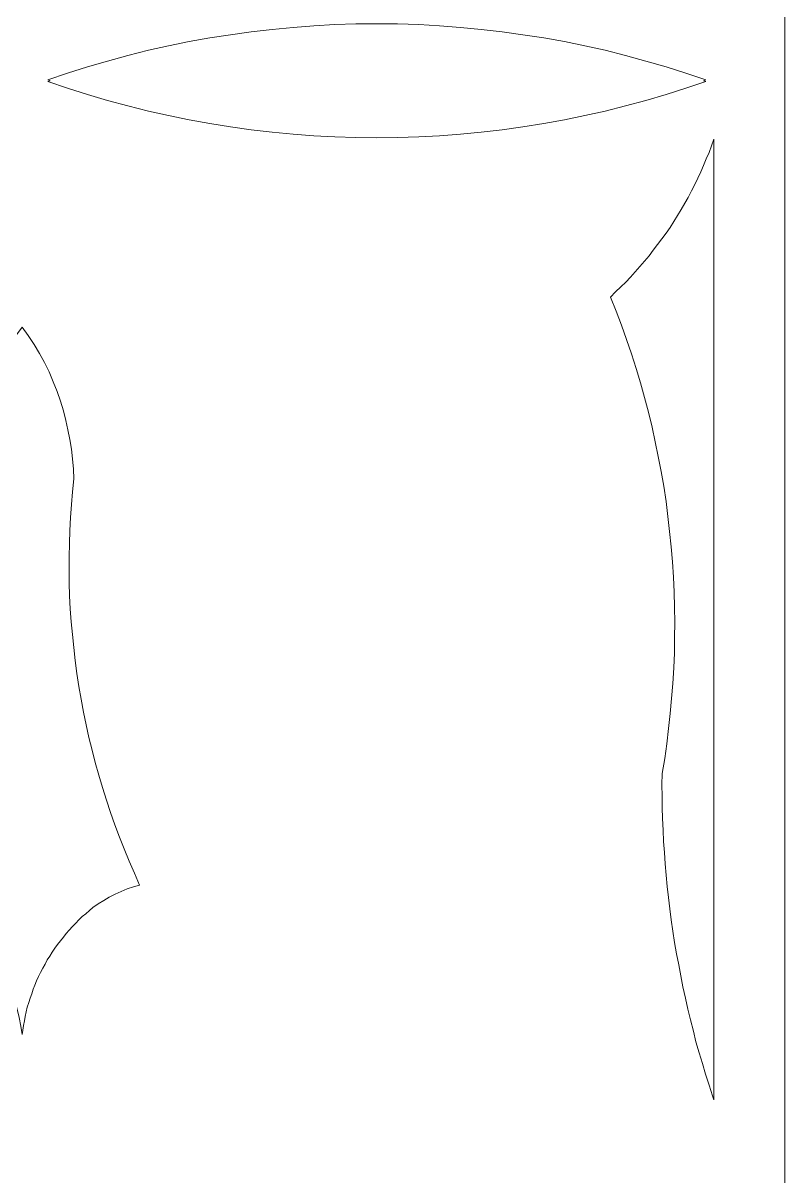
# Model space of a CAD drawing. Header units: centimetres. Extents: x -9 to 6.8, y -13.7 to 13.7.
# Drawn here: x -5.45 to -1.96, y -5.03 to 0.27 of the extents above; entities that cross this region are included whole.
import ezdxf

# ---------------------------------------------------------------- set-up
doc = ezdxf.new("R2010")
doc.units = ezdxf.units.CM
doc.header["$MEASUREMENT"] = 0
doc.layers.add('layer 1', color=7, linetype='Continuous')

msp = doc.modelspace()

# ---------------------------------------------------------------- linework, layer by layer
at = {"layer": 'layer 1', "color": 177, "lineweight": 9}
for points, knots in [([(-8.95207, 13.71711), (-8.95207, 13.71711), (-1.95524, 13.71711), (-1.95524, 13.71711), (-1.95524, 13.71711), (-1.95524, 13.71711), (-1.95524, -13.71046), (-1.95524, -13.71046), (-1.95524, -13.71046), (-1.95524, -13.71046), (-8.95207, -13.71046), (-8.95207, -13.71046), (-8.95207, -13.71046), (-8.95207, -13.71046), (-8.95207, 13.71711), (-8.95207, 13.71711)], [0, 0, 0, 0, 0.2, 0.2, 0.2, 0.2, 0.4, 0.4, 0.4, 0.4, 0.6, 0.6, 0.6, 0.6, 1, 1, 1, 1]), ([(-2.32926, 0.00332), (-2.32926, 0.00332), (-2.31842, -0.00042), (-2.31842, -0.00042), (-2.31842, -0.00042), (-2.31842, -0.00042), (-2.41019, -0.03101), (-2.41019, -0.03101), (-2.41019, -0.03101), (-2.41019, -0.03101), (-2.50091, -0.06053), (-2.50091, -0.06053), (-2.50091, -0.06053), (-2.50091, -0.06053), (-2.59371, -0.08691), (-2.59371, -0.08691), (-2.59371, -0.08691), (-2.59371, -0.08691), (-2.68758, -0.11222), (-2.68758, -0.11222), (-2.68758, -0.11222), (-2.68758, -0.11222), (-2.7804, -0.13648), (-2.7804, -0.13648), (-2.7804, -0.13648), (-2.7804, -0.13648), (-2.87428, -0.15653), (-2.87428, -0.15653), (-2.87428, -0.15653), (-2.87428, -0.15653), (-2.96815, -0.17655), (-2.96815, -0.17655), (-2.96815, -0.17655), (-2.96815, -0.17655), (-3.06308, -0.19343), (-3.06308, -0.19343), (-3.06308, -0.19343), (-3.06308, -0.19343), (-3.158, -0.2082), (-3.158, -0.2082), (-3.158, -0.2082), (-3.158, -0.2082), (-3.25398, -0.22191), (-3.25398, -0.22191), (-3.25398, -0.22191), (-3.25398, -0.22191), (-3.34996, -0.23245), (-3.34996, -0.23245), (-3.34996, -0.23245), (-3.34996, -0.23245), (-3.44488, -0.24194), (-3.44488, -0.24194), (-3.44488, -0.24194), (-3.44488, -0.24194), (-3.54193, -0.24933), (-3.54193, -0.24933), (-3.54193, -0.24933), (-3.54193, -0.24933), (-3.63686, -0.25461), (-3.63686, -0.25461), (-3.63686, -0.25461), (-3.63686, -0.25461), (-3.73389, -0.25776), (-3.73389, -0.25776), (-3.73389, -0.25776), (-3.73389, -0.25776), (-3.82987, -0.25884), (-3.82987, -0.25884), (-3.82987, -0.25884), (-3.82987, -0.25884), (-3.92584, -0.25776), (-3.92584, -0.25776), (-3.92584, -0.25776), (-3.92584, -0.25776), (-4.02184, -0.25461), (-4.02184, -0.25461), (-4.02184, -0.25461), (-4.02184, -0.25461), (-4.11887, -0.24933), (-4.11887, -0.24933), (-4.11887, -0.24933), (-4.11887, -0.24933), (-4.2138, -0.24194), (-4.2138, -0.24194), (-4.2138, -0.24194), (-4.2138, -0.24194), (-4.30977, -0.23245), (-4.30977, -0.23245), (-4.30977, -0.23245), (-4.30977, -0.23245), (-4.4068, -0.22191), (-4.4068, -0.22191), (-4.4068, -0.22191), (-4.4068, -0.22191), (-4.50068, -0.2082), (-4.50068, -0.2082), (-4.50068, -0.2082), (-4.50068, -0.2082), (-4.59668, -0.19343), (-4.59668, -0.19343), (-4.59668, -0.19343), (-4.59668, -0.19343), (-4.69053, -0.17655), (-4.69053, -0.17655), (-4.69053, -0.17655), (-4.69053, -0.17655), (-4.78545, -0.15653), (-4.78545, -0.15653), (-4.78545, -0.15653), (-4.78545, -0.15653), (-4.87828, -0.13648), (-4.87828, -0.13648), (-4.87828, -0.13648), (-4.87828, -0.13648), (-4.97215, -0.11222), (-4.97215, -0.11222), (-4.97215, -0.11222), (-4.97215, -0.11222), (-5.06602, -0.08691), (-5.06602, -0.08691), (-5.06602, -0.08691), (-5.06602, -0.08691), (-5.15779, -0.06053), (-5.15779, -0.06053), (-5.15779, -0.06053), (-5.15779, -0.06053), (-5.24954, -0.03101), (-5.24954, -0.03101), (-5.24954, -0.03101), (-5.24954, -0.03101), (-5.34026, -0.00042), (-5.34026, -0.00042), (-5.34026, -0.00042), (-5.34026, -0.00042), (-5.32955, 0.00332), (-5.32955, 0.00332), (-5.32955, 0.00332), (-5.32955, 0.00332), (-5.34026, 0.00706), (-5.34026, 0.00706), (-5.34026, 0.00706), (-5.34026, 0.00706), (-5.24954, 0.03765), (-5.24954, 0.03765), (-5.24954, 0.03765), (-5.24954, 0.03765), (-5.15779, 0.06719), (-5.15779, 0.06719), (-5.15779, 0.06719), (-5.15779, 0.06719), (-5.06602, 0.09355), (-5.06602, 0.09355), (-5.06602, 0.09355), (-5.06602, 0.09355), (-4.97215, 0.11886), (-4.97215, 0.11886), (-4.97215, 0.11886), (-4.97215, 0.11886), (-4.87828, 0.14312), (-4.87828, 0.14312), (-4.87828, 0.14312), (-4.87828, 0.14312), (-4.78545, 0.16317), (-4.78545, 0.16317), (-4.78545, 0.16317), (-4.78545, 0.16317), (-4.69053, 0.18319), (-4.69053, 0.18319), (-4.69053, 0.18319), (-4.69053, 0.18319), (-4.59668, 0.20009), (-4.59668, 0.20009), (-4.59668, 0.20009), (-4.59668, 0.20009), (-4.50068, 0.21486), (-4.50068, 0.21486), (-4.50068, 0.21486), (-4.50068, 0.21486), (-4.4068, 0.22855), (-4.4068, 0.22855), (-4.4068, 0.22855), (-4.4068, 0.22855), (-4.30977, 0.23911), (-4.30977, 0.23911), (-4.30977, 0.23911), (-4.30977, 0.23911), (-4.2138, 0.2486), (-4.2138, 0.2486), (-4.2138, 0.2486), (-4.2138, 0.2486), (-4.11887, 0.25599), (-4.11887, 0.25599), (-4.11887, 0.25599), (-4.11887, 0.25599), (-4.02184, 0.26125), (-4.02184, 0.26125), (-4.02184, 0.26125), (-4.02184, 0.26125), (-3.92584, 0.26442), (-3.92584, 0.26442), (-3.92584, 0.26442), (-3.92584, 0.26442), (-3.82987, 0.26548), (-3.82987, 0.26548), (-3.82987, 0.26548), (-3.82987, 0.26548), (-3.73389, 0.26442), (-3.73389, 0.26442), (-3.73389, 0.26442), (-3.73389, 0.26442), (-3.63686, 0.26125), (-3.63686, 0.26125), (-3.63686, 0.26125), (-3.63686, 0.26125), (-3.54193, 0.25599), (-3.54193, 0.25599), (-3.54193, 0.25599), (-3.54193, 0.25599), (-3.44488, 0.2486), (-3.44488, 0.2486), (-3.44488, 0.2486), (-3.44488, 0.2486), (-3.34996, 0.23911), (-3.34996, 0.23911), (-3.34996, 0.23911), (-3.34996, 0.23911), (-3.25398, 0.22855), (-3.25398, 0.22855), (-3.25398, 0.22855), (-3.25398, 0.22855), (-3.158, 0.21486), (-3.158, 0.21486), (-3.158, 0.21486), (-3.158, 0.21486), (-3.06308, 0.20009), (-3.06308, 0.20009), (-3.06308, 0.20009), (-3.06308, 0.20009), (-2.96815, 0.18319), (-2.96815, 0.18319), (-2.96815, 0.18319), (-2.96815, 0.18319), (-2.87428, 0.16317), (-2.87428, 0.16317), (-2.87428, 0.16317), (-2.87428, 0.16317), (-2.7804, 0.14312), (-2.7804, 0.14312), (-2.7804, 0.14312), (-2.7804, 0.14312), (-2.68758, 0.11886), (-2.68758, 0.11886), (-2.68758, 0.11886), (-2.68758, 0.11886), (-2.59371, 0.09355), (-2.59371, 0.09355), (-2.59371, 0.09355), (-2.59371, 0.09355), (-2.50091, 0.06719), (-2.50091, 0.06719), (-2.50091, 0.06719), (-2.50091, 0.06719), (-2.41019, 0.03765), (-2.41019, 0.03765), (-2.41019, 0.03765), (-2.41019, 0.03765), (-2.31842, 0.00706), (-2.31842, 0.00706), (-2.31842, 0.00706), (-2.31842, 0.00706), (-2.32926, 0.00332), (-2.32926, 0.00332)], [0, 0, 0, 0, 0.0144928, 0.0144928, 0.0144928, 0.0144928, 0.0289855, 0.0289855, 0.0289855, 0.0289855, 0.0434783, 0.0434783, 0.0434783, 0.0434783, 0.057971, 0.057971, 0.057971, 0.057971, 0.0724638, 0.0724638, 0.0724638, 0.0724638, 0.0869565, 0.0869565, 0.0869565, 0.0869565, 0.1014493, 0.1014493, 0.1014493, 0.1014493, 0.115942, 0.115942, 0.115942, 0.115942, 0.1304348, 0.1304348, 0.1304348, 0.1304348, 0.1449275, 0.1449275, 0.1449275, 0.1449275, 0.1594203, 0.1594203, 0.1594203, 0.1594203, 0.173913, 0.173913, 0.173913, 0.173913, 0.1884058, 0.1884058, 0.1884058, 0.1884058, 0.2028986, 0.2028986, 0.2028986, 0.2028986, 0.2173913, 0.2173913, 0.2173913, 0.2173913, 0.2318841, 0.2318841, 0.2318841, 0.2318841, 0.2463768, 0.2463768, 0.2463768, 0.2463768, 0.2608696, 0.2608696, 0.2608696, 0.2608696, 0.2753623, 0.2753623, 0.2753623, 0.2753623, 0.2898551, 0.2898551, 0.2898551, 0.2898551, 0.3043478, 0.3043478, 0.3043478, 0.3043478, 0.3188406, 0.3188406, 0.3188406, 0.3188406, 0.3333333, 0.3333333, 0.3333333, 0.3333333, 0.3478261, 0.3478261, 0.3478261, 0.3478261, 0.3623188, 0.3623188, 0.3623188, 0.3623188, 0.3768116, 0.3768116, 0.3768116, 0.3768116, 0.3913043, 0.3913043, 0.3913043, 0.3913043, 0.4057971, 0.4057971, 0.4057971, 0.4057971, 0.4202899, 0.4202899, 0.4202899, 0.4202899, 0.4347826, 0.4347826, 0.4347826, 0.4347826, 0.4492754, 0.4492754, 0.4492754, 0.4492754, 0.4637681, 0.4637681, 0.4637681, 0.4637681, 0.4782609, 0.4782609, 0.4782609, 0.4782609, 0.4927536, 0.4927536, 0.4927536, 0.4927536, 0.5072464, 0.5072464, 0.5072464, 0.5072464, 0.5217391, 0.5217391, 0.5217391, 0.5217391, 0.5362319, 0.5362319, 0.5362319, 0.5362319, 0.5507246, 0.5507246, 0.5507246, 0.5507246, 0.5652174, 0.5652174, 0.5652174, 0.5652174, 0.5797101, 0.5797101, 0.5797101, 0.5797101, 0.5942029, 0.5942029, 0.5942029, 0.5942029, 0.6086957, 0.6086957, 0.6086957, 0.6086957, 0.6231884, 0.6231884, 0.6231884, 0.6231884, 0.6376812, 0.6376812, 0.6376812, 0.6376812, 0.6521739, 0.6521739, 0.6521739, 0.6521739, 0.6666667, 0.6666667, 0.6666667, 0.6666667, 0.6811594, 0.6811594, 0.6811594, 0.6811594, 0.6956522, 0.6956522, 0.6956522, 0.6956522, 0.7101449, 0.7101449, 0.7101449, 0.7101449, 0.7246377, 0.7246377, 0.7246377, 0.7246377, 0.7391304, 0.7391304, 0.7391304, 0.7391304, 0.7536232, 0.7536232, 0.7536232, 0.7536232, 0.7681159, 0.7681159, 0.7681159, 0.7681159, 0.7826087, 0.7826087, 0.7826087, 0.7826087, 0.7971014, 0.7971014, 0.7971014, 0.7971014, 0.8115942, 0.8115942, 0.8115942, 0.8115942, 0.826087, 0.826087, 0.826087, 0.826087, 0.8405797, 0.8405797, 0.8405797, 0.8405797, 0.8550725, 0.8550725, 0.8550725, 0.8550725, 0.8695652, 0.8695652, 0.8695652, 0.8695652, 0.884058, 0.884058, 0.884058, 0.884058, 0.8985507, 0.8985507, 0.8985507, 0.8985507, 0.9130435, 0.9130435, 0.9130435, 0.9130435, 0.9275362, 0.9275362, 0.9275362, 0.9275362, 0.942029, 0.942029, 0.942029, 0.942029, 0.9565217, 0.9565217, 0.9565217, 0.9565217, 0.9710145, 0.9710145, 0.9710145, 0.9710145, 1, 1, 1, 1]), ([(-2.28125, -0.26428), (-2.28125, -0.26428), (-2.28125, -4.6771), (-2.28125, -4.6771), (-2.28125, -4.6771), (-2.28125, -4.6771), (-2.28785, -4.65815), (-2.28785, -4.65815), (-2.28785, -4.65815), (-2.28785, -4.65815), (-2.30367, -4.60964), (-2.30367, -4.60964), (-2.30367, -4.60964), (-2.30367, -4.60964), (-2.31949, -4.559), (-2.31949, -4.559), (-2.31949, -4.559), (-2.31949, -4.559), (-2.33424, -4.50943), (-2.33424, -4.50943), (-2.33424, -4.50943), (-2.33424, -4.50943), (-2.34901, -4.45987), (-2.34901, -4.45987), (-2.34901, -4.45987), (-2.34901, -4.45987), (-2.36378, -4.41028), (-2.36378, -4.41028), (-2.36378, -4.41028), (-2.36378, -4.41028), (-2.37539, -4.36071), (-2.37539, -4.36071), (-2.37539, -4.36071), (-2.37539, -4.36071), (-2.38909, -4.30902), (-2.38909, -4.30902), (-2.38909, -4.30902), (-2.38909, -4.30902), (-2.4007, -4.25945), (-2.4007, -4.25945), (-2.4007, -4.25945), (-2.4007, -4.25945), (-2.41229, -4.20883), (-2.41229, -4.20883), (-2.41229, -4.20883), (-2.41229, -4.20883), (-2.4239, -4.15819), (-2.4239, -4.15819), (-2.4239, -4.15819), (-2.4239, -4.15819), (-2.43339, -4.10652), (-2.43339, -4.10652), (-2.43339, -4.10652), (-2.43339, -4.10652), (-2.44288, -4.05588), (-2.44288, -4.05588), (-2.44288, -4.05588), (-2.44288, -4.05588), (-2.45237, -4.00527), (-2.45237, -4.00527), (-2.45237, -4.00527), (-2.45237, -4.00527), (-2.46188, -3.95357), (-2.46188, -3.95357), (-2.46188, -3.95357), (-2.46188, -3.95357), (-2.46926, -3.9019), (-2.46926, -3.9019), (-2.46926, -3.9019), (-2.46926, -3.9019), (-2.4777, -3.85021), (-2.4777, -3.85021), (-2.4777, -3.85021), (-2.4777, -3.85021), (-2.48401, -3.79959), (-2.48401, -3.79959), (-2.48401, -3.79959), (-2.48401, -3.79959), (-2.49034, -3.7479), (-2.49034, -3.7479), (-2.49034, -3.7479), (-2.49034, -3.7479), (-2.49668, -3.69728), (-2.49668, -3.69728), (-2.49668, -3.69728), (-2.49668, -3.69728), (-2.49983, -3.64454), (-2.49983, -3.64454), (-2.49983, -3.64454), (-2.49983, -3.64454), (-2.50511, -3.59287), (-2.50511, -3.59287), (-2.50511, -3.59287), (-2.50511, -3.59287), (-2.50829, -3.54118), (-2.50829, -3.54118), (-2.50829, -3.54118), (-2.50829, -3.54118), (-2.5125, -3.48949), (-2.5125, -3.48949), (-2.5125, -3.48949), (-2.5125, -3.48949), (-2.5146, -3.43782), (-2.5146, -3.43782), (-2.5146, -3.43782), (-2.5146, -3.43782), (-2.51673, -3.38507), (-2.51673, -3.38507), (-2.51673, -3.38507), (-2.51673, -3.38507), (-2.51883, -3.3334), (-2.51883, -3.3334), (-2.51883, -3.3334), (-2.51883, -3.3334), (-2.51883, -3.28171), (-2.51883, -3.28171), (-2.51883, -3.28171), (-2.51883, -3.28171), (-2.51988, -3.23004), (-2.51988, -3.23004), (-2.51988, -3.23004), (-2.51988, -3.23004), (-2.51883, -3.1773), (-2.51883, -3.1773), (-2.51883, -3.1773), (-2.51883, -3.1773), (-2.50722, -3.10873), (-2.50722, -3.10873), (-2.50722, -3.10873), (-2.50722, -3.10873), (-2.49773, -3.04124), (-2.49773, -3.04124), (-2.49773, -3.04124), (-2.49773, -3.04124), (-2.48929, -2.97162), (-2.48929, -2.97162), (-2.48929, -2.97162), (-2.48929, -2.97162), (-2.48191, -2.90201), (-2.48191, -2.90201), (-2.48191, -2.90201), (-2.48191, -2.90201), (-2.47558, -2.83344), (-2.47558, -2.83344), (-2.47558, -2.83344), (-2.47558, -2.83344), (-2.47032, -2.76383), (-2.47032, -2.76383), (-2.47032, -2.76383), (-2.47032, -2.76383), (-2.46609, -2.69316), (-2.46609, -2.69316), (-2.46609, -2.69316), (-2.46609, -2.69316), (-2.46293, -2.62356), (-2.46293, -2.62356), (-2.46293, -2.62356), (-2.46293, -2.62356), (-2.46188, -2.55395), (-2.46188, -2.55395), (-2.46188, -2.55395), (-2.46188, -2.55395), (-2.46083, -2.48433), (-2.46083, -2.48433), (-2.46083, -2.48433), (-2.46083, -2.48433), (-2.46188, -2.41471), (-2.46188, -2.41471), (-2.46188, -2.41471), (-2.46188, -2.41471), (-2.46398, -2.3451), (-2.46398, -2.3451), (-2.46398, -2.3451), (-2.46398, -2.3451), (-2.46714, -2.27548), (-2.46714, -2.27548), (-2.46714, -2.27548), (-2.46714, -2.27548), (-2.47137, -2.20589), (-2.47137, -2.20589), (-2.47137, -2.20589), (-2.47137, -2.20589), (-2.4777, -2.13627), (-2.4777, -2.13627), (-2.4777, -2.13627), (-2.4777, -2.13627), (-2.48508, -2.06665), (-2.48508, -2.06665), (-2.48508, -2.06665), (-2.48508, -2.06665), (-2.49247, -1.99704), (-2.49247, -1.99704), (-2.49247, -1.99704), (-2.49247, -1.99704), (-2.50091, -1.92847), (-2.50091, -1.92847), (-2.50091, -1.92847), (-2.50091, -1.92847), (-2.51145, -1.85888), (-2.51145, -1.85888), (-2.51145, -1.85888), (-2.51145, -1.85888), (-2.52411, -1.79031), (-2.52411, -1.79031), (-2.52411, -1.79031), (-2.52411, -1.79031), (-2.53675, -1.7228), (-2.53675, -1.7228), (-2.53675, -1.7228), (-2.53675, -1.7228), (-2.55152, -1.65426), (-2.55152, -1.65426), (-2.55152, -1.65426), (-2.55152, -1.65426), (-2.56524, -1.58674), (-2.56524, -1.58674), (-2.56524, -1.58674), (-2.56524, -1.58674), (-2.58211, -1.51923), (-2.58211, -1.51923), (-2.58211, -1.51923), (-2.58211, -1.51923), (-2.60004, -1.45174), (-2.60004, -1.45174), (-2.60004, -1.45174), (-2.60004, -1.45174), (-2.61904, -1.38423), (-2.61904, -1.38423), (-2.61904, -1.38423), (-2.61904, -1.38423), (-2.63907, -1.31779), (-2.63907, -1.31779), (-2.63907, -1.31779), (-2.63907, -1.31779), (-2.66017, -1.25133), (-2.66017, -1.25133), (-2.66017, -1.25133), (-2.66017, -1.25133), (-2.68232, -1.18489), (-2.68232, -1.18489), (-2.68232, -1.18489), (-2.68232, -1.18489), (-2.70553, -1.1195), (-2.70553, -1.1195), (-2.70553, -1.1195), (-2.70553, -1.1195), (-2.73084, -1.05409), (-2.73084, -1.05409), (-2.73084, -1.05409), (-2.73084, -1.05409), (-2.75614, -0.98975), (-2.75614, -0.98975), (-2.75614, -0.98975), (-2.75614, -0.98975), (-2.73294, -0.96655), (-2.73294, -0.96655), (-2.73294, -0.96655), (-2.73294, -0.96655), (-2.70868, -0.94334), (-2.70868, -0.94334), (-2.70868, -0.94334), (-2.70868, -0.94334), (-2.68653, -0.92121), (-2.68653, -0.92121), (-2.68653, -0.92121), (-2.68653, -0.92121), (-2.66437, -0.89801), (-2.66437, -0.89801), (-2.66437, -0.89801), (-2.66437, -0.89801), (-2.64224, -0.87375), (-2.64224, -0.87375), (-2.64224, -0.87375), (-2.64224, -0.87375), (-2.62114, -0.84949), (-2.62114, -0.84949), (-2.62114, -0.84949), (-2.62114, -0.84949), (-2.60004, -0.82521), (-2.60004, -0.82521), (-2.60004, -0.82521), (-2.60004, -0.82521), (-2.57896, -0.80096), (-2.57896, -0.80096), (-2.57896, -0.80096), (-2.57896, -0.80096), (-2.55996, -0.77459), (-2.55996, -0.77459), (-2.55996, -0.77459), (-2.55996, -0.77459), (-2.53993, -0.74823), (-2.53993, -0.74823), (-2.53993, -0.74823), (-2.53993, -0.74823), (-2.51988, -0.7229), (-2.51988, -0.7229), (-2.51988, -0.7229), (-2.51988, -0.7229), (-2.50091, -0.69654), (-2.50091, -0.69654), (-2.50091, -0.69654), (-2.50091, -0.69654), (-2.48296, -0.67018), (-2.48296, -0.67018), (-2.48296, -0.67018), (-2.48296, -0.67018), (-2.46503, -0.64275), (-2.46503, -0.64275), (-2.46503, -0.64275), (-2.46503, -0.64275), (-2.44816, -0.61533), (-2.44816, -0.61533), (-2.44816, -0.61533), (-2.44816, -0.61533), (-2.43129, -0.5879), (-2.43129, -0.5879), (-2.43129, -0.5879), (-2.43129, -0.5879), (-2.41547, -0.55943), (-2.41547, -0.55943), (-2.41547, -0.55943), (-2.41547, -0.55943), (-2.39965, -0.532), (-2.39965, -0.532), (-2.39965, -0.532), (-2.39965, -0.532), (-2.38383, -0.50246), (-2.38383, -0.50246), (-2.38383, -0.50246), (-2.38383, -0.50246), (-2.36906, -0.47294), (-2.36906, -0.47294), (-2.36906, -0.47294), (-2.36906, -0.47294), (-2.35534, -0.44446), (-2.35534, -0.44446), (-2.35534, -0.44446), (-2.35534, -0.44446), (-2.34162, -0.41492), (-2.34162, -0.41492), (-2.34162, -0.41492), (-2.34162, -0.41492), (-2.32898, -0.3854), (-2.32898, -0.3854), (-2.32898, -0.3854), (-2.32898, -0.3854), (-2.31631, -0.35587), (-2.31631, -0.35587), (-2.31631, -0.35587), (-2.31631, -0.35587), (-2.30367, -0.32633), (-2.30367, -0.32633), (-2.30367, -0.32633), (-2.30367, -0.32633), (-2.29311, -0.29574), (-2.29311, -0.29574), (-2.29311, -0.29574), (-2.29311, -0.29574), (-2.28152, -0.26515), (-2.28152, -0.26515), (-2.28152, -0.26515), (-2.28152, -0.26515), (-2.28125, -0.26428), (-2.28125, -0.26428)], [0, 0, 0, 0, 0.0108696, 0.0108696, 0.0108696, 0.0108696, 0.0217391, 0.0217391, 0.0217391, 0.0217391, 0.0326087, 0.0326087, 0.0326087, 0.0326087, 0.0434783, 0.0434783, 0.0434783, 0.0434783, 0.0543478, 0.0543478, 0.0543478, 0.0543478, 0.0652174, 0.0652174, 0.0652174, 0.0652174, 0.076087, 0.076087, 0.076087, 0.076087, 0.0869565, 0.0869565, 0.0869565, 0.0869565, 0.0978261, 0.0978261, 0.0978261, 0.0978261, 0.1086957, 0.1086957, 0.1086957, 0.1086957, 0.1195652, 0.1195652, 0.1195652, 0.1195652, 0.1304348, 0.1304348, 0.1304348, 0.1304348, 0.1413043, 0.1413043, 0.1413043, 0.1413043, 0.1521739, 0.1521739, 0.1521739, 0.1521739, 0.1630435, 0.1630435, 0.1630435, 0.1630435, 0.173913, 0.173913, 0.173913, 0.173913, 0.1847826, 0.1847826, 0.1847826, 0.1847826, 0.1956522, 0.1956522, 0.1956522, 0.1956522, 0.2065217, 0.2065217, 0.2065217, 0.2065217, 0.2173913, 0.2173913, 0.2173913, 0.2173913, 0.2282609, 0.2282609, 0.2282609, 0.2282609, 0.2391304, 0.2391304, 0.2391304, 0.2391304, 0.25, 0.25, 0.25, 0.25, 0.2608696, 0.2608696, 0.2608696, 0.2608696, 0.2717391, 0.2717391, 0.2717391, 0.2717391, 0.2826087, 0.2826087, 0.2826087, 0.2826087, 0.2934783, 0.2934783, 0.2934783, 0.2934783, 0.3043478, 0.3043478, 0.3043478, 0.3043478, 0.3152174, 0.3152174, 0.3152174, 0.3152174, 0.326087, 0.326087, 0.326087, 0.326087, 0.3369565, 0.3369565, 0.3369565, 0.3369565, 0.3478261, 0.3478261, 0.3478261, 0.3478261, 0.3586957, 0.3586957, 0.3586957, 0.3586957, 0.3695652, 0.3695652, 0.3695652, 0.3695652, 0.3804348, 0.3804348, 0.3804348, 0.3804348, 0.3913043, 0.3913043, 0.3913043, 0.3913043, 0.4021739, 0.4021739, 0.4021739, 0.4021739, 0.4130435, 0.4130435, 0.4130435, 0.4130435, 0.423913, 0.423913, 0.423913, 0.423913, 0.4347826, 0.4347826, 0.4347826, 0.4347826, 0.4456522, 0.4456522, 0.4456522, 0.4456522, 0.4565217, 0.4565217, 0.4565217, 0.4565217, 0.4673913, 0.4673913, 0.4673913, 0.4673913, 0.4782609, 0.4782609, 0.4782609, 0.4782609, 0.4891304, 0.4891304, 0.4891304, 0.4891304, 0.5, 0.5, 0.5, 0.5, 0.5108696, 0.5108696, 0.5108696, 0.5108696, 0.5217391, 0.5217391, 0.5217391, 0.5217391, 0.5326087, 0.5326087, 0.5326087, 0.5326087, 0.5434783, 0.5434783, 0.5434783, 0.5434783, 0.5543478, 0.5543478, 0.5543478, 0.5543478, 0.5652174, 0.5652174, 0.5652174, 0.5652174, 0.576087, 0.576087, 0.576087, 0.576087, 0.5869565, 0.5869565, 0.5869565, 0.5869565, 0.5978261, 0.5978261, 0.5978261, 0.5978261, 0.6086957, 0.6086957, 0.6086957, 0.6086957, 0.6195652, 0.6195652, 0.6195652, 0.6195652, 0.6304348, 0.6304348, 0.6304348, 0.6304348, 0.6413043, 0.6413043, 0.6413043, 0.6413043, 0.6521739, 0.6521739, 0.6521739, 0.6521739, 0.6630435, 0.6630435, 0.6630435, 0.6630435, 0.673913, 0.673913, 0.673913, 0.673913, 0.6847826, 0.6847826, 0.6847826, 0.6847826, 0.6956522, 0.6956522, 0.6956522, 0.6956522, 0.7065217, 0.7065217, 0.7065217, 0.7065217, 0.7173913, 0.7173913, 0.7173913, 0.7173913, 0.7282609, 0.7282609, 0.7282609, 0.7282609, 0.7391304, 0.7391304, 0.7391304, 0.7391304, 0.75, 0.75, 0.75, 0.75, 0.7608696, 0.7608696, 0.7608696, 0.7608696, 0.7717391, 0.7717391, 0.7717391, 0.7717391, 0.7826087, 0.7826087, 0.7826087, 0.7826087, 0.7934783, 0.7934783, 0.7934783, 0.7934783, 0.8043478, 0.8043478, 0.8043478, 0.8043478, 0.8152174, 0.8152174, 0.8152174, 0.8152174, 0.826087, 0.826087, 0.826087, 0.826087, 0.8369565, 0.8369565, 0.8369565, 0.8369565, 0.8478261, 0.8478261, 0.8478261, 0.8478261, 0.8586957, 0.8586957, 0.8586957, 0.8586957, 0.8695652, 0.8695652, 0.8695652, 0.8695652, 0.8804348, 0.8804348, 0.8804348, 0.8804348, 0.8913043, 0.8913043, 0.8913043, 0.8913043, 0.9021739, 0.9021739, 0.9021739, 0.9021739, 0.9130435, 0.9130435, 0.9130435, 0.9130435, 0.923913, 0.923913, 0.923913, 0.923913, 0.9347826, 0.9347826, 0.9347826, 0.9347826, 0.9456522, 0.9456522, 0.9456522, 0.9456522, 0.9565217, 0.9565217, 0.9565217, 0.9565217, 0.9673913, 0.9673913, 0.9673913, 0.9673913, 0.9782609, 0.9782609, 0.9782609, 0.9782609, 1, 1, 1, 1]), ([(-5.45839, -4.37653), (-5.45839, -4.37653), (-5.45522, -4.35648), (-5.45522, -4.35648), (-5.45522, -4.35648), (-5.45522, -4.35648), (-5.45206, -4.3354), (-5.45206, -4.3354), (-5.45206, -4.3354), (-5.45206, -4.3354), (-5.44785, -4.31325), (-5.44785, -4.31325), (-5.44785, -4.31325), (-5.44785, -4.31325), (-5.44362, -4.2932), (-5.44362, -4.2932), (-5.44362, -4.2932), (-5.44362, -4.2932), (-5.43939, -4.27212), (-5.43939, -4.27212), (-5.43939, -4.27212), (-5.43939, -4.27212), (-5.43413, -4.25102), (-5.43413, -4.25102), (-5.43413, -4.25102), (-5.43413, -4.25102), (-5.4278, -4.22991), (-5.4278, -4.22991), (-5.4278, -4.22991), (-5.4278, -4.22991), (-5.42147, -4.20989), (-5.42147, -4.20989), (-5.42147, -4.20989), (-5.42147, -4.20989), (-5.41408, -4.18984), (-5.41408, -4.18984), (-5.41408, -4.18984), (-5.41408, -4.18984), (-5.4067, -4.16876), (-5.4067, -4.16876), (-5.4067, -4.16876), (-5.4067, -4.16876), (-5.39932, -4.14976), (-5.39932, -4.14976), (-5.39932, -4.14976), (-5.39932, -4.14976), (-5.39193, -4.12973), (-5.39193, -4.12973), (-5.39193, -4.12973), (-5.39193, -4.12973), (-5.38244, -4.10968), (-5.38244, -4.10968), (-5.38244, -4.10968), (-5.38244, -4.10968), (-5.37295, -4.09175), (-5.37295, -4.09175), (-5.37295, -4.09175), (-5.37295, -4.09175), (-5.36347, -4.07171), (-5.36347, -4.07171), (-5.36347, -4.07171), (-5.36347, -4.07171), (-5.3529, -4.05273), (-5.3529, -4.05273), (-5.3529, -4.05273), (-5.3529, -4.05273), (-5.34236, -4.03373), (-5.34236, -4.03373), (-5.34236, -4.03373), (-5.34236, -4.03373), (-5.33077, -4.01686), (-5.33077, -4.01686), (-5.33077, -4.01686), (-5.33077, -4.01686), (-5.32021, -3.99788), (-5.32021, -3.99788), (-5.32021, -3.99788), (-5.32021, -3.99788), (-5.30757, -3.97996), (-5.30757, -3.97996), (-5.30757, -3.97996), (-5.30757, -3.97996), (-5.2949, -3.96308), (-5.2949, -3.96308), (-5.2949, -3.96308), (-5.2949, -3.96308), (-5.28226, -3.94619), (-5.28226, -3.94619), (-5.28226, -3.94619), (-5.28226, -3.94619), (-5.26854, -3.92932), (-5.26854, -3.92932), (-5.26854, -3.92932), (-5.26854, -3.92932), (-5.25588, -3.91244), (-5.25588, -3.91244), (-5.25588, -3.91244), (-5.25588, -3.91244), (-5.24216, -3.89662), (-5.24216, -3.89662), (-5.24216, -3.89662), (-5.24216, -3.89662), (-5.22741, -3.8808), (-5.22741, -3.8808), (-5.22741, -3.8808), (-5.22741, -3.8808), (-5.21159, -3.86498), (-5.21159, -3.86498), (-5.21159, -3.86498), (-5.21159, -3.86498), (-5.19787, -3.85021), (-5.19787, -3.85021), (-5.19787, -3.85021), (-5.19787, -3.85021), (-5.18205, -3.83439), (-5.18205, -3.83439), (-5.18205, -3.83439), (-5.18205, -3.83439), (-5.16518, -3.82175), (-5.16518, -3.82175), (-5.16518, -3.82175), (-5.16518, -3.82175), (-5.14936, -3.80698), (-5.14936, -3.80698), (-5.14936, -3.80698), (-5.14936, -3.80698), (-5.13354, -3.79326), (-5.13354, -3.79326), (-5.13354, -3.79326), (-5.13354, -3.79326), (-5.10821, -3.77639), (-5.10821, -3.77639), (-5.10821, -3.77639), (-5.10821, -3.77639), (-5.0829, -3.76057), (-5.0829, -3.76057), (-5.0829, -3.76057), (-5.0829, -3.76057), (-5.05759, -3.7458), (-5.05759, -3.7458), (-5.05759, -3.7458), (-5.05759, -3.7458), (-5.03017, -3.73208), (-5.03017, -3.73208), (-5.03017, -3.73208), (-5.03017, -3.73208), (-5.00274, -3.71944), (-5.00274, -3.71944), (-5.00274, -3.71944), (-5.00274, -3.71944), (-4.97533, -3.70782), (-4.97533, -3.70782), (-4.97533, -3.70782), (-4.97533, -3.70782), (-4.94684, -3.69834), (-4.94684, -3.69834), (-4.94684, -3.69834), (-4.94684, -3.69834), (-4.91941, -3.6899), (-4.91941, -3.6899), (-4.91941, -3.6899), (-4.91941, -3.6899), (-4.94261, -3.6361), (-4.94261, -3.6361), (-4.94261, -3.6361), (-4.94261, -3.6361), (-4.96689, -3.5802), (-4.96689, -3.5802), (-4.96689, -3.5802), (-4.96689, -3.5802), (-4.99008, -3.5243), (-4.99008, -3.5243), (-4.99008, -3.5243), (-4.99008, -3.5243), (-5.01118, -3.46946), (-5.01118, -3.46946), (-5.01118, -3.46946), (-5.01118, -3.46946), (-5.03228, -3.41356), (-5.03228, -3.41356), (-5.03228, -3.41356), (-5.03228, -3.41356), (-5.05231, -3.35766), (-5.05231, -3.35766), (-5.05231, -3.35766), (-5.05231, -3.35766), (-5.0713, -3.30069), (-5.0713, -3.30069), (-5.0713, -3.30069), (-5.0713, -3.30069), (-5.08923, -3.24268), (-5.08923, -3.24268), (-5.08923, -3.24268), (-5.08923, -3.24268), (-5.1061, -3.18573), (-5.1061, -3.18573), (-5.1061, -3.18573), (-5.1061, -3.18573), (-5.12298, -3.12773), (-5.12298, -3.12773), (-5.12298, -3.12773), (-5.12298, -3.12773), (-5.13669, -3.07076), (-5.13669, -3.07076), (-5.13669, -3.07076), (-5.13669, -3.07076), (-5.15146, -3.01275), (-5.15146, -3.01275), (-5.15146, -3.01275), (-5.15146, -3.01275), (-5.16413, -2.95368), (-5.16413, -2.95368), (-5.16413, -2.95368), (-5.16413, -2.95368), (-5.17677, -2.89567), (-5.17677, -2.89567), (-5.17677, -2.89567), (-5.17677, -2.89567), (-5.18731, -2.83662), (-5.18731, -2.83662), (-5.18731, -2.83662), (-5.18731, -2.83662), (-5.19787, -2.7786), (-5.19787, -2.7786), (-5.19787, -2.7786), (-5.19787, -2.7786), (-5.20631, -2.71849), (-5.20631, -2.71849), (-5.20631, -2.71849), (-5.20631, -2.71849), (-5.21475, -2.65941), (-5.21475, -2.65941), (-5.21475, -2.65941), (-5.21475, -2.65941), (-5.22108, -2.59928), (-5.22108, -2.59928), (-5.22108, -2.59928), (-5.22108, -2.59928), (-5.22741, -2.54023), (-5.22741, -2.54023), (-5.22741, -2.54023), (-5.22741, -2.54023), (-5.23267, -2.48117), (-5.23267, -2.48117), (-5.23267, -2.48117), (-5.23267, -2.48117), (-5.2369, -2.42105), (-5.2369, -2.42105), (-5.2369, -2.42105), (-5.2369, -2.42105), (-5.24005, -2.36197), (-5.24005, -2.36197), (-5.24005, -2.36197), (-5.24005, -2.36197), (-5.24216, -2.30186), (-5.24216, -2.30186), (-5.24216, -2.30186), (-5.24216, -2.30186), (-5.24216, -2.24279), (-5.24216, -2.24279), (-5.24216, -2.24279), (-5.24216, -2.24279), (-5.24216, -2.18268), (-5.24216, -2.18268), (-5.24216, -2.18268), (-5.24216, -2.18268), (-5.24111, -2.1215), (-5.24111, -2.1215), (-5.24111, -2.1215), (-5.24111, -2.1215), (-5.239, -2.06242), (-5.239, -2.06242), (-5.239, -2.06242), (-5.239, -2.06242), (-5.23585, -2.00232), (-5.23585, -2.00232), (-5.23585, -2.00232), (-5.23585, -2.00232), (-5.23162, -1.94324), (-5.23162, -1.94324), (-5.23162, -1.94324), (-5.23162, -1.94324), (-5.22634, -1.88419), (-5.22634, -1.88419), (-5.22634, -1.88419), (-5.22634, -1.88419), (-5.22003, -1.82406), (-5.22003, -1.82406), (-5.22003, -1.82406), (-5.22003, -1.82406), (-5.22213, -1.77977), (-5.22213, -1.77977), (-5.22213, -1.77977), (-5.22213, -1.77977), (-5.22634, -1.73336), (-5.22634, -1.73336), (-5.22634, -1.73336), (-5.22634, -1.73336), (-5.23162, -1.68905), (-5.23162, -1.68905), (-5.23162, -1.68905), (-5.23162, -1.68905), (-5.239, -1.64475), (-5.239, -1.64475), (-5.239, -1.64475), (-5.239, -1.64475), (-5.24744, -1.59941), (-5.24744, -1.59941), (-5.24744, -1.59941), (-5.24744, -1.59941), (-5.25693, -1.55615), (-5.25693, -1.55615), (-5.25693, -1.55615), (-5.25693, -1.55615), (-5.26749, -1.51292), (-5.26749, -1.51292), (-5.26749, -1.51292), (-5.26749, -1.51292), (-5.28118, -1.46861), (-5.28118, -1.46861), (-5.28118, -1.46861), (-5.28118, -1.46861), (-5.29701, -1.42325), (-5.29701, -1.42325), (-5.29701, -1.42325), (-5.29701, -1.42325), (-5.31495, -1.37897), (-5.31495, -1.37897), (-5.31495, -1.37897), (-5.31495, -1.37897), (-5.33393, -1.33361), (-5.33393, -1.33361), (-5.33393, -1.33361), (-5.33393, -1.33361), (-5.35503, -1.29035), (-5.35503, -1.29035), (-5.35503, -1.29035), (-5.35503, -1.29035), (-5.37824, -1.24922), (-5.37824, -1.24922), (-5.37824, -1.24922), (-5.37824, -1.24922), (-5.40249, -1.20704), (-5.40249, -1.20704), (-5.40249, -1.20704), (-5.40249, -1.20704), (-5.42991, -1.16696), (-5.42991, -1.16696), (-5.42991, -1.16696), (-5.42991, -1.16696), (-5.45839, -1.12794), (-5.45839, -1.12794), (-5.45839, -1.12794), (-5.45839, -1.12794), (-5.4837, -1.16379), (-5.4837, -1.16379), (-5.4837, -1.16379), (-5.4837, -1.16379), (-5.50796, -1.20176), (-5.50796, -1.20176), (-5.50796, -1.20176), (-5.50796, -1.20176), (-5.53011, -1.24079), (-5.53011, -1.24079), (-5.53011, -1.24079), (-5.53011, -1.24079), (-5.55227, -1.27981), (-5.55227, -1.27981), (-5.55227, -1.27981), (-5.55227, -1.27981), (-5.57335, -1.31989), (-5.57335, -1.31989), (-5.57335, -1.31989), (-5.57335, -1.31989), (-5.59234, -1.35997), (-5.59234, -1.35997), (-5.59234, -1.35997), (-5.59234, -1.35997), (-5.60816, -1.4011), (-5.60816, -1.4011), (-5.60816, -1.4011), (-5.60816, -1.4011), (-5.62504, -1.44435), (-5.62504, -1.44435), (-5.62504, -1.44435), (-5.62504, -1.44435), (-5.63875, -1.48654), (-5.63875, -1.48654), (-5.63875, -1.48654), (-5.63875, -1.48654), (-5.65245, -1.52874), (-5.65245, -1.52874), (-5.65245, -1.52874), (-5.65245, -1.52874), (-5.66301, -1.57303), (-5.66301, -1.57303), (-5.66301, -1.57303), (-5.66301, -1.57303), (-5.6725, -1.61628), (-5.6725, -1.61628), (-5.6725, -1.61628), (-5.6725, -1.61628), (-5.68094, -1.66057), (-5.68094, -1.66057), (-5.68094, -1.66057), (-5.68094, -1.66057), (-5.68727, -1.70487), (-5.68727, -1.70487), (-5.68727, -1.70487), (-5.68727, -1.70487), (-5.69255, -1.74918), (-5.69255, -1.74918), (-5.69255, -1.74918), (-5.69255, -1.74918), (-5.69571, -1.79347), (-5.69571, -1.79347), (-5.69571, -1.79347), (-5.69571, -1.79347), (-5.69571, -1.82301), (-5.69571, -1.82301), (-5.69571, -1.82301), (-5.69571, -1.82301), (-5.69255, -1.85254), (-5.69255, -1.85254), (-5.69255, -1.85254), (-5.69255, -1.85254), (-5.68727, -1.91055), (-5.68727, -1.91055), (-5.68727, -1.91055), (-5.68727, -1.91055), (-5.68304, -1.96962), (-5.68304, -1.96962), (-5.68304, -1.96962), (-5.68304, -1.96962), (-5.67883, -2.02763), (-5.67883, -2.02763), (-5.67883, -2.02763), (-5.67883, -2.02763), (-5.67673, -2.08668), (-5.67673, -2.08668), (-5.67673, -2.08668), (-5.67673, -2.08668), (-5.6746, -2.14576), (-5.6746, -2.14576), (-5.6746, -2.14576), (-5.6746, -2.14576), (-5.6746, -2.20481), (-5.6746, -2.20481), (-5.6746, -2.20481), (-5.6746, -2.20481), (-5.6746, -2.26284), (-5.6746, -2.26284), (-5.6746, -2.26284), (-5.6746, -2.26284), (-5.67673, -2.32189), (-5.67673, -2.32189), (-5.67673, -2.32189), (-5.67673, -2.32189), (-5.67883, -2.38202), (-5.67883, -2.38202), (-5.67883, -2.38202), (-5.67883, -2.38202), (-5.68304, -2.44002), (-5.68304, -2.44002), (-5.68304, -2.44002), (-5.68304, -2.44002), (-5.68727, -2.4991), (-5.68727, -2.4991), (-5.68727, -2.4991), (-5.68727, -2.4991), (-5.69255, -2.5571), (-5.69255, -2.5571), (-5.69255, -2.5571), (-5.69255, -2.5571), (-5.69886, -2.61618), (-5.69886, -2.61618), (-5.69886, -2.61618), (-5.69886, -2.61618), (-5.7073, -2.67418), (-5.7073, -2.67418), (-5.7073, -2.67418), (-5.7073, -2.67418), (-5.71576, -2.73218), (-5.71576, -2.73218), (-5.71576, -2.73218), (-5.71576, -2.73218), (-5.72524, -2.79021), (-5.72524, -2.79021), (-5.72524, -2.79021), (-5.72524, -2.79021), (-5.73473, -2.84821), (-5.73473, -2.84821), (-5.73473, -2.84821), (-5.73473, -2.84821), (-5.74632, -2.90729), (-5.74632, -2.90729), (-5.74632, -2.90729), (-5.74632, -2.90729), (-5.75899, -2.96424), (-5.75899, -2.96424), (-5.75899, -2.96424), (-5.75899, -2.96424), (-5.77271, -3.02119), (-5.77271, -3.02119), (-5.77271, -3.02119), (-5.77271, -3.02119), (-5.7864, -3.07814), (-5.7864, -3.07814), (-5.7864, -3.07814), (-5.7864, -3.07814), (-5.80117, -3.13509), (-5.80117, -3.13509), (-5.80117, -3.13509), (-5.80117, -3.13509), (-5.81805, -3.19206), (-5.81805, -3.19206), (-5.81805, -3.19206), (-5.81805, -3.19206), (-5.83494, -3.24796), (-5.83494, -3.24796), (-5.83494, -3.24796), (-5.83494, -3.24796), (-5.85392, -3.30492), (-5.85392, -3.30492), (-5.85392, -3.30492), (-5.85392, -3.30492), (-5.87184, -3.36081), (-5.87184, -3.36081), (-5.87184, -3.36081), (-5.87184, -3.36081), (-5.89294, -3.41566), (-5.89294, -3.41566), (-5.89294, -3.41566), (-5.89294, -3.41566), (-5.91404, -3.47051), (-5.91404, -3.47051), (-5.91404, -3.47051), (-5.91404, -3.47051), (-5.93512, -3.52536), (-5.93512, -3.52536), (-5.93512, -3.52536), (-5.93512, -3.52536), (-5.95833, -3.57915), (-5.95833, -3.57915), (-5.95833, -3.57915), (-5.95833, -3.57915), (-5.98259, -3.634), (-5.98259, -3.634), (-5.98259, -3.634), (-5.98259, -3.634), (-6.00684, -3.68672), (-6.00684, -3.68672), (-6.00684, -3.68672), (-6.00684, -3.68672), (-5.98892, -3.69305), (-5.98892, -3.69305), (-5.98892, -3.69305), (-5.98892, -3.69305), (-5.96994, -3.69834), (-5.96994, -3.69834), (-5.96994, -3.69834), (-5.96994, -3.69834), (-5.952, -3.70467), (-5.952, -3.70467), (-5.952, -3.70467), (-5.952, -3.70467), (-5.93407, -3.711), (-5.93407, -3.711), (-5.93407, -3.711), (-5.93407, -3.711), (-5.91615, -3.71836), (-5.91615, -3.71836), (-5.91615, -3.71836), (-5.91615, -3.71836), (-5.89927, -3.72682), (-5.89927, -3.72682), (-5.89927, -3.72682), (-5.89927, -3.72682), (-5.88135, -3.73526), (-5.88135, -3.73526), (-5.88135, -3.73526), (-5.88135, -3.73526), (-5.8634, -3.74475), (-5.8634, -3.74475), (-5.8634, -3.74475), (-5.8634, -3.74475), (-5.84758, -3.75423), (-5.84758, -3.75423), (-5.84758, -3.75423), (-5.84758, -3.75423), (-5.83071, -3.76372), (-5.83071, -3.76372), (-5.83071, -3.76372), (-5.83071, -3.76372), (-5.81384, -3.77321), (-5.81384, -3.77321), (-5.81384, -3.77321), (-5.81384, -3.77321), (-5.79802, -3.78377), (-5.79802, -3.78377), (-5.79802, -3.78377), (-5.79802, -3.78377), (-5.78325, -3.79536), (-5.78325, -3.79536), (-5.78325, -3.79536), (-5.78325, -3.79536), (-5.76743, -3.80698), (-5.76743, -3.80698), (-5.76743, -3.80698), (-5.76743, -3.80698), (-5.75161, -3.81857), (-5.75161, -3.81857), (-5.75161, -3.81857), (-5.75161, -3.81857), (-5.73684, -3.83124), (-5.73684, -3.83124), (-5.73684, -3.83124), (-5.73684, -3.83124), (-5.72312, -3.84283), (-5.72312, -3.84283), (-5.72312, -3.84283), (-5.72312, -3.84283), (-5.70837, -3.85654), (-5.70837, -3.85654), (-5.70837, -3.85654), (-5.70837, -3.85654), (-5.69465, -3.87026), (-5.69465, -3.87026), (-5.69465, -3.87026), (-5.69465, -3.87026), (-5.68094, -3.88396), (-5.68094, -3.88396), (-5.68094, -3.88396), (-5.68094, -3.88396), (-5.66722, -3.89873), (-5.66722, -3.89873), (-5.66722, -3.89873), (-5.66722, -3.89873), (-5.65563, -3.91244), (-5.65563, -3.91244), (-5.65563, -3.91244), (-5.65563, -3.91244), (-5.64296, -3.92721), (-5.64296, -3.92721), (-5.64296, -3.92721), (-5.64296, -3.92721), (-5.63137, -3.94303), (-5.63137, -3.94303), (-5.63137, -3.94303), (-5.63137, -3.94303), (-5.61976, -3.95885), (-5.61976, -3.95885), (-5.61976, -3.95885), (-5.61976, -3.95885), (-5.60816, -3.97362), (-5.60816, -3.97362), (-5.60816, -3.97362), (-5.60816, -3.97362), (-5.59762, -3.98944), (-5.59762, -3.98944), (-5.59762, -3.98944), (-5.59762, -3.98944), (-5.58812, -4.00632), (-5.58812, -4.00632), (-5.58812, -4.00632), (-5.58812, -4.00632), (-5.57863, -4.02319), (-5.57863, -4.02319), (-5.57863, -4.02319), (-5.57863, -4.02319), (-5.56914, -4.04006), (-5.56914, -4.04006), (-5.56914, -4.04006), (-5.56914, -4.04006), (-5.55965, -4.05694), (-5.55965, -4.05694), (-5.55965, -4.05694), (-5.55965, -4.05694), (-5.55121, -4.07488), (-5.55121, -4.07488), (-5.55121, -4.07488), (-5.55121, -4.07488), (-5.53432, -4.10968), (-5.53432, -4.10968), (-5.53432, -4.10968), (-5.53432, -4.10968), (-5.51957, -4.14765), (-5.51957, -4.14765), (-5.51957, -4.14765), (-5.51957, -4.14765), (-5.5048, -4.18458), (-5.5048, -4.18458), (-5.5048, -4.18458), (-5.5048, -4.18458), (-5.49214, -4.22253), (-5.49214, -4.22253), (-5.49214, -4.22253), (-5.49214, -4.22253), (-5.48055, -4.2605), (-5.48055, -4.2605), (-5.48055, -4.2605), (-5.48055, -4.2605), (-5.47104, -4.29848), (-5.47104, -4.29848), (-5.47104, -4.29848), (-5.47104, -4.29848), (-5.46367, -4.33856), (-5.46367, -4.33856), (-5.46367, -4.33856), (-5.46367, -4.33856), (-5.45839, -4.37653), (-5.45839, -4.37653)], [0, 0, 0, 0, 0.0055866, 0.0055866, 0.0055866, 0.0055866, 0.0111732, 0.0111732, 0.0111732, 0.0111732, 0.0167598, 0.0167598, 0.0167598, 0.0167598, 0.0223464, 0.0223464, 0.0223464, 0.0223464, 0.027933, 0.027933, 0.027933, 0.027933, 0.0335196, 0.0335196, 0.0335196, 0.0335196, 0.0391061, 0.0391061, 0.0391061, 0.0391061, 0.0446927, 0.0446927, 0.0446927, 0.0446927, 0.0502793, 0.0502793, 0.0502793, 0.0502793, 0.0558659, 0.0558659, 0.0558659, 0.0558659, 0.0614525, 0.0614525, 0.0614525, 0.0614525, 0.0670391, 0.0670391, 0.0670391, 0.0670391, 0.0726257, 0.0726257, 0.0726257, 0.0726257, 0.0782123, 0.0782123, 0.0782123, 0.0782123, 0.0837989, 0.0837989, 0.0837989, 0.0837989, 0.0893855, 0.0893855, 0.0893855, 0.0893855, 0.0949721, 0.0949721, 0.0949721, 0.0949721, 0.1005587, 0.1005587, 0.1005587, 0.1005587, 0.1061453, 0.1061453, 0.1061453, 0.1061453, 0.1117318, 0.1117318, 0.1117318, 0.1117318, 0.1173184, 0.1173184, 0.1173184, 0.1173184, 0.122905, 0.122905, 0.122905, 0.122905, 0.1284916, 0.1284916, 0.1284916, 0.1284916, 0.1340782, 0.1340782, 0.1340782, 0.1340782, 0.1396648, 0.1396648, 0.1396648, 0.1396648, 0.1452514, 0.1452514, 0.1452514, 0.1452514, 0.150838, 0.150838, 0.150838, 0.150838, 0.1564246, 0.1564246, 0.1564246, 0.1564246, 0.1620112, 0.1620112, 0.1620112, 0.1620112, 0.1675978, 0.1675978, 0.1675978, 0.1675978, 0.1731844, 0.1731844, 0.1731844, 0.1731844, 0.1787709, 0.1787709, 0.1787709, 0.1787709, 0.1843575, 0.1843575, 0.1843575, 0.1843575, 0.1899441, 0.1899441, 0.1899441, 0.1899441, 0.1955307, 0.1955307, 0.1955307, 0.1955307, 0.2011173, 0.2011173, 0.2011173, 0.2011173, 0.2067039, 0.2067039, 0.2067039, 0.2067039, 0.2122905, 0.2122905, 0.2122905, 0.2122905, 0.2178771, 0.2178771, 0.2178771, 0.2178771, 0.2234637, 0.2234637, 0.2234637, 0.2234637, 0.2290503, 0.2290503, 0.2290503, 0.2290503, 0.2346369, 0.2346369, 0.2346369, 0.2346369, 0.2402235, 0.2402235, 0.2402235, 0.2402235, 0.2458101, 0.2458101, 0.2458101, 0.2458101, 0.2513966, 0.2513966, 0.2513966, 0.2513966, 0.2569832, 0.2569832, 0.2569832, 0.2569832, 0.2625698, 0.2625698, 0.2625698, 0.2625698, 0.2681564, 0.2681564, 0.2681564, 0.2681564, 0.273743, 0.273743, 0.273743, 0.273743, 0.2793296, 0.2793296, 0.2793296, 0.2793296, 0.2849162, 0.2849162, 0.2849162, 0.2849162, 0.2905028, 0.2905028, 0.2905028, 0.2905028, 0.2960894, 0.2960894, 0.2960894, 0.2960894, 0.301676, 0.301676, 0.301676, 0.301676, 0.3072626, 0.3072626, 0.3072626, 0.3072626, 0.3128492, 0.3128492, 0.3128492, 0.3128492, 0.3184358, 0.3184358, 0.3184358, 0.3184358, 0.3240223, 0.3240223, 0.3240223, 0.3240223, 0.3296089, 0.3296089, 0.3296089, 0.3296089, 0.3351955, 0.3351955, 0.3351955, 0.3351955, 0.3407821, 0.3407821, 0.3407821, 0.3407821, 0.3463687, 0.3463687, 0.3463687, 0.3463687, 0.3519553, 0.3519553, 0.3519553, 0.3519553, 0.3575419, 0.3575419, 0.3575419, 0.3575419, 0.3631285, 0.3631285, 0.3631285, 0.3631285, 0.3687151, 0.3687151, 0.3687151, 0.3687151, 0.3743017, 0.3743017, 0.3743017, 0.3743017, 0.3798883, 0.3798883, 0.3798883, 0.3798883, 0.3854749, 0.3854749, 0.3854749, 0.3854749, 0.3910615, 0.3910615, 0.3910615, 0.3910615, 0.396648, 0.396648, 0.396648, 0.396648, 0.4022346, 0.4022346, 0.4022346, 0.4022346, 0.4078212, 0.4078212, 0.4078212, 0.4078212, 0.4134078, 0.4134078, 0.4134078, 0.4134078, 0.4189944, 0.4189944, 0.4189944, 0.4189944, 0.424581, 0.424581, 0.424581, 0.424581, 0.4301676, 0.4301676, 0.4301676, 0.4301676, 0.4357542, 0.4357542, 0.4357542, 0.4357542, 0.4413408, 0.4413408, 0.4413408, 0.4413408, 0.4469274, 0.4469274, 0.4469274, 0.4469274, 0.452514, 0.452514, 0.452514, 0.452514, 0.4581006, 0.4581006, 0.4581006, 0.4581006, 0.4636872, 0.4636872, 0.4636872, 0.4636872, 0.4692737, 0.4692737, 0.4692737, 0.4692737, 0.4748603, 0.4748603, 0.4748603, 0.4748603, 0.4804469, 0.4804469, 0.4804469, 0.4804469, 0.4860335, 0.4860335, 0.4860335, 0.4860335, 0.4916201, 0.4916201, 0.4916201, 0.4916201, 0.4972067, 0.4972067, 0.4972067, 0.4972067, 0.5027933, 0.5027933, 0.5027933, 0.5027933, 0.5083799, 0.5083799, 0.5083799, 0.5083799, 0.5139665, 0.5139665, 0.5139665, 0.5139665, 0.5195531, 0.5195531, 0.5195531, 0.5195531, 0.5251397, 0.5251397, 0.5251397, 0.5251397, 0.5307263, 0.5307263, 0.5307263, 0.5307263, 0.5363128, 0.5363128, 0.5363128, 0.5363128, 0.5418994, 0.5418994, 0.5418994, 0.5418994, 0.547486, 0.547486, 0.547486, 0.547486, 0.5530726, 0.5530726, 0.5530726, 0.5530726, 0.5586592, 0.5586592, 0.5586592, 0.5586592, 0.5642458, 0.5642458, 0.5642458, 0.5642458, 0.5698324, 0.5698324, 0.5698324, 0.5698324, 0.575419, 0.575419, 0.575419, 0.575419, 0.5810056, 0.5810056, 0.5810056, 0.5810056, 0.5865922, 0.5865922, 0.5865922, 0.5865922, 0.5921788, 0.5921788, 0.5921788, 0.5921788, 0.5977654, 0.5977654, 0.5977654, 0.5977654, 0.603352, 0.603352, 0.603352, 0.603352, 0.6089385, 0.6089385, 0.6089385, 0.6089385, 0.6145251, 0.6145251, 0.6145251, 0.6145251, 0.6201117, 0.6201117, 0.6201117, 0.6201117, 0.6256983, 0.6256983, 0.6256983, 0.6256983, 0.6312849, 0.6312849, 0.6312849, 0.6312849, 0.6368715, 0.6368715, 0.6368715, 0.6368715, 0.6424581, 0.6424581, 0.6424581, 0.6424581, 0.6480447, 0.6480447, 0.6480447, 0.6480447, 0.6536313, 0.6536313, 0.6536313, 0.6536313, 0.6592179, 0.6592179, 0.6592179, 0.6592179, 0.6648045, 0.6648045, 0.6648045, 0.6648045, 0.6703911, 0.6703911, 0.6703911, 0.6703911, 0.6759777, 0.6759777, 0.6759777, 0.6759777, 0.6815642, 0.6815642, 0.6815642, 0.6815642, 0.6871508, 0.6871508, 0.6871508, 0.6871508, 0.6927374, 0.6927374, 0.6927374, 0.6927374, 0.698324, 0.698324, 0.698324, 0.698324, 0.7039106, 0.7039106, 0.7039106, 0.7039106, 0.7094972, 0.7094972, 0.7094972, 0.7094972, 0.7150838, 0.7150838, 0.7150838, 0.7150838, 0.7206704, 0.7206704, 0.7206704, 0.7206704, 0.726257, 0.726257, 0.726257, 0.726257, 0.7318436, 0.7318436, 0.7318436, 0.7318436, 0.7374302, 0.7374302, 0.7374302, 0.7374302, 0.7430168, 0.7430168, 0.7430168, 0.7430168, 0.7486034, 0.7486034, 0.7486034, 0.7486034, 0.7541899, 0.7541899, 0.7541899, 0.7541899, 0.7597765, 0.7597765, 0.7597765, 0.7597765, 0.7653631, 0.7653631, 0.7653631, 0.7653631, 0.7709497, 0.7709497, 0.7709497, 0.7709497, 0.7765363, 0.7765363, 0.7765363, 0.7765363, 0.7821229, 0.7821229, 0.7821229, 0.7821229, 0.7877095, 0.7877095, 0.7877095, 0.7877095, 0.7932961, 0.7932961, 0.7932961, 0.7932961, 0.7988827, 0.7988827, 0.7988827, 0.7988827, 0.8044693, 0.8044693, 0.8044693, 0.8044693, 0.8100559, 0.8100559, 0.8100559, 0.8100559, 0.8156425, 0.8156425, 0.8156425, 0.8156425, 0.8212291, 0.8212291, 0.8212291, 0.8212291, 0.8268156, 0.8268156, 0.8268156, 0.8268156, 0.8324022, 0.8324022, 0.8324022, 0.8324022, 0.8379888, 0.8379888, 0.8379888, 0.8379888, 0.8435754, 0.8435754, 0.8435754, 0.8435754, 0.849162, 0.849162, 0.849162, 0.849162, 0.8547486, 0.8547486, 0.8547486, 0.8547486, 0.8603352, 0.8603352, 0.8603352, 0.8603352, 0.8659218, 0.8659218, 0.8659218, 0.8659218, 0.8715084, 0.8715084, 0.8715084, 0.8715084, 0.877095, 0.877095, 0.877095, 0.877095, 0.8826816, 0.8826816, 0.8826816, 0.8826816, 0.8882682, 0.8882682, 0.8882682, 0.8882682, 0.8938547, 0.8938547, 0.8938547, 0.8938547, 0.8994413, 0.8994413, 0.8994413, 0.8994413, 0.9050279, 0.9050279, 0.9050279, 0.9050279, 0.9106145, 0.9106145, 0.9106145, 0.9106145, 0.9162011, 0.9162011, 0.9162011, 0.9162011, 0.9217877, 0.9217877, 0.9217877, 0.9217877, 0.9273743, 0.9273743, 0.9273743, 0.9273743, 0.9329609, 0.9329609, 0.9329609, 0.9329609, 0.9385475, 0.9385475, 0.9385475, 0.9385475, 0.9441341, 0.9441341, 0.9441341, 0.9441341, 0.9497207, 0.9497207, 0.9497207, 0.9497207, 0.9553073, 0.9553073, 0.9553073, 0.9553073, 0.9608939, 0.9608939, 0.9608939, 0.9608939, 0.9664804, 0.9664804, 0.9664804, 0.9664804, 0.972067, 0.972067, 0.972067, 0.972067, 0.9776536, 0.9776536, 0.9776536, 0.9776536, 0.9832402, 0.9832402, 0.9832402, 0.9832402, 0.9888268, 0.9888268, 0.9888268, 0.9888268, 1, 1, 1, 1])]:
    msp.add_open_spline(points, degree=3, knots=knots, dxfattribs=at)

doc.saveas('drawing.dxf')
